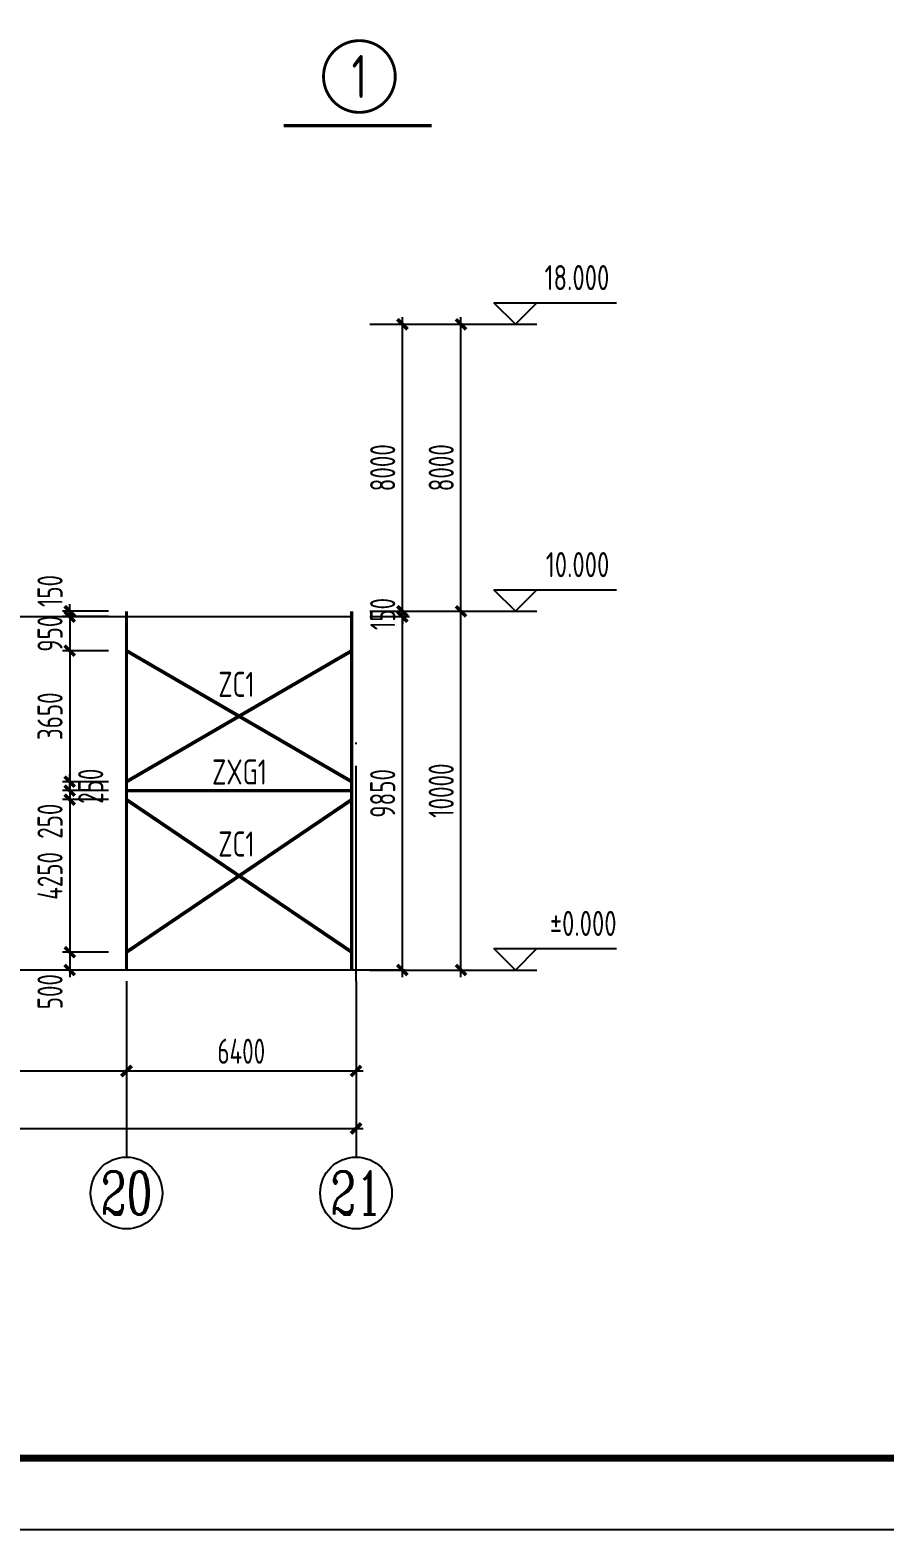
# Model space of a CAD drawing. Extents: x -3102990 to -851544, y -5293060 to -2540151.
# Drawn here: x -1711737 to -1699833, y -2672902 to -2651999 of the extents above; entities that cross this region are included whole.
import ezdxf
from ezdxf.enums import TextEntityAlignment as Align

# ---------------------------------------------------------------- set-up
doc = ezdxf.new("R2010")
doc.units = 0
doc.header["$LTSCALE"] = 1000
doc.header["$PDMODE"] = 1
doc.linetypes.add('DOTE', pattern=[2.42, 2, -0.2, 0.02, -0.2])
doc.layers.get('0').update_dxf_attribs({"linetype": 'CONTINUOUS'})
doc.layers.get('Defpoints').update_dxf_attribs({"linetype": 'CONTINUOUS'})
for name, color, linetype in [('AXIS', 253, 'DOTE'), ('COLU', 7, 'CONTINUOUS'), ('DIM', 3, 'CONTINUOUS'), ('NUM', 7, 'CONTINUOUS'), ('PUB_TITLE', 4, 'CONTINUOUS'), ('REIN', 1, 'CONTINUOUS'), ('TEXT', 7, 'CONTINUOUS'), ('THIN', 7, 'CONTINUOUS')]:
    doc.layers.add(name, color=color, linetype=linetype)
doc.layers.add('yichutu', color=7, linetype='CONTINUOUS', true_color=0xffffff, plot=False)
doc.styles.add('TSSD_Axis', font='Complex.shx', dxfattribs={"width": 0.7, "bigfont": 'hztxt.shx'})
doc.styles.add('TSSD_Dimension', font='tssdeng.shx', dxfattribs={"width": 0.7, "bigfont": 'Hztxt.shx'})
doc.styles.add('TSSD_Label', font='tssdeng.shx', dxfattribs={"width": 0.75, "bigfont": 'hztxt.shx'})
doc.styles.add('TSSD_Num', font='tssdeng.shx', dxfattribs={"width": 0.75, "bigfont": 'hztxt.shx'})
doc.styles.add('TSSD_Rein', font='Tssdeng.shx', dxfattribs={"width": 0.75, "bigfont": 'hztxt.shx'})
doc.dimstyles.new('TSSD_200_100', dxfattribs={"dimtxt": 350, "dimasz": 100, "dimexe": 100, "dimexo": 250, "dimgap": 100, "dimtad": 1, "dimdec": 0, "dimlfac": 2, "dimzin": 0, "dimdsep": 46, "dimtxsty": 'TSSD_Dimension', "dimblk": 'ARCHTICK', "dimcen": 0, "dimdle": 100, "dimclrt": 7, "dimadec": 0, "dimazin": 0, "dimtfac": 1, "dimtdec": 0, "dimtix": 1, "dimtmove": 2, "dimatfit": 3, "dimfxl": 1, "dimtolj": 1, "dimtzin": 0, "dimarcsym": 0})

# ---------------------------------------------------------------- blocks, each defined once
blk = doc.blocks.new('ts_axno')
at = {"color": 0, "linetype": 'ByBlock', "lineweight": -2}
blk.add_circle((0, 0), 0.5, dxfattribs=at)
at = {"color": 0, "linetype": 'ByBlock', "lineweight": -2, "style": 'TSSD_Axis', "width": 0.7}
blk.add_attdef('A', text='', height=0.6, dxfattribs=at).set_placement((0, 0), align=Align.MIDDLE_CENTER)
blk = doc.blocks.new('_ArchTick')
at = {"color": 0, "const_width": 0.5}
blk.add_lwpolyline([(-0.71, -0.71), (0.71, 0.71)], dxfattribs=at)
blk = doc.blocks.new('*D1658')
at = {"layer": 'Defpoints', "color": 0, "ltscale": 1.5}
for p in [(-1710392, -2665253), (-1707192, -2665253), (-1710392, -2666506)]:
    blk.add_point(p, dxfattribs=at)
at = {"layer": 'DIM', "color": 0, "lineweight": -2, "ltscale": 1.5}
for p, q in [((-1710392, -2665503), (-1710392, -2666606)), ((-1707192, -2665503), (-1707192, -2666606)), ((-1707092, -2666506), (-1710492, -2666506))]:
    blk.add_line(p, q, dxfattribs=at)
at = {"layer": 'DIM', "color": 0, "lineweight": -2, "ltscale": 1.5, "xscale": 100, "yscale": 100, "zscale": 100, "rotation": 180}
blk.add_blockref('_ArchTick', (-1710392, -2666506), dxfattribs=at)
at = {"layer": 'DIM', "color": 0, "lineweight": -2, "ltscale": 1.5, "xscale": 100, "yscale": 100, "zscale": 100}
blk.add_blockref('_ArchTick', (-1707192, -2666506), dxfattribs=at)
at = {"layer": 'DIM', "color": 7, "ltscale": 1.5, "insert": (-1708792, -2666231), "char_height": 350, "attachment_point": 5, "style": 'TSSD_Dimension'}
blk.add_mtext('\\A1;6400', dxfattribs=at)
blk = doc.blocks.new('*D1659')
at = {"layer": 'Defpoints', "color": 0, "ltscale": 1.5}
for p in [(-1714792, -2665253), (-1710392, -2665253), (-1714792, -2666506)]:
    blk.add_point(p, dxfattribs=at)
at = {"layer": 'DIM', "color": 0, "lineweight": -2, "ltscale": 1.5}
for p, q in [((-1714792, -2665503), (-1714792, -2666606)), ((-1710392, -2665503), (-1710392, -2666606)), ((-1710292, -2666506), (-1714892, -2666506))]:
    blk.add_line(p, q, dxfattribs=at)
at = {"layer": 'DIM', "color": 0, "lineweight": -2, "ltscale": 1.5, "xscale": 100, "yscale": 100, "zscale": 100, "rotation": 180}
blk.add_blockref('_ArchTick', (-1714792, -2666506), dxfattribs=at)
at = {"layer": 'DIM', "color": 0, "lineweight": -2, "ltscale": 1.5, "xscale": 100, "yscale": 100, "zscale": 100}
blk.add_blockref('_ArchTick', (-1710392, -2666506), dxfattribs=at)
at = {"layer": 'DIM', "color": 7, "ltscale": 1.5, "insert": (-1712592, -2666231), "char_height": 350, "attachment_point": 5, "style": 'TSSD_Dimension'}
blk.add_mtext('\\A1;8800', dxfattribs=at)
blk = doc.blocks.new('*D1678')
at = {"layer": 'Defpoints', "color": 0, "ltscale": 1.5}
for p in [(-1783192, -2665253), (-1707192, -2665253), (-1707192, -2667306)]:
    blk.add_point(p, dxfattribs=at)
at = {"layer": 'DIM', "color": 0, "lineweight": -2, "ltscale": 1.5}
for p, q in [((-1783192, -2665503), (-1783192, -2667406)), ((-1707192, -2665503), (-1707192, -2667406)), ((-1783292, -2667306), (-1707092, -2667306))]:
    blk.add_line(p, q, dxfattribs=at)
at = {"layer": 'DIM', "color": 0, "lineweight": -2, "ltscale": 1.5, "xscale": 100, "yscale": 100, "zscale": 100, "rotation": 180}
blk.add_blockref('_ArchTick', (-1783192, -2667306), dxfattribs=at)
at = {"layer": 'DIM', "color": 0, "lineweight": -2, "ltscale": 1.5, "xscale": 100, "yscale": 100, "zscale": 100}
blk.add_blockref('_ArchTick', (-1707192, -2667306), dxfattribs=at)
at = {"layer": 'DIM', "color": 7, "ltscale": 1.5, "insert": (-1745192, -2667031), "char_height": 350, "attachment_point": 5, "style": 'TSSD_Dimension'}
blk.add_mtext('\\A1;152000', dxfattribs=at)
blk = doc.blocks.new('*D1700')
at = {"layer": 'Defpoints', "color": 0, "ltscale": 1.5}
for p in [(-1711183, -2660174), (-1710392, -2660099), (-1710392, -2660174)]:
    blk.add_point(p, dxfattribs=at)
at = {"layer": 'DIM', "color": 0, "lineweight": -2, "ltscale": 1.5}
for p, q in [((-1711183, -2660099), (-1711183, -2659999)), ((-1710642, -2660099), (-1711283, -2660099)), ((-1710642, -2660174), (-1711283, -2660174)), ((-1711183, -2660099), (-1711183, -2660174)), ((-1711183, -2660174), (-1711183, -2660274))]:
    blk.add_line(p, q, dxfattribs=at)
at = {"layer": 'DIM', "color": 0, "lineweight": -2, "ltscale": 1.5, "xscale": 100, "yscale": 100, "zscale": 100}
for p, rotation in [((-1711183, -2660099), 270), ((-1711183, -2660174), 90)]:
    blk.add_blockref('_ArchTick', p, dxfattribs=dict(at, rotation=rotation))
at = {"layer": 'DIM', "color": 7, "ltscale": 1.5, "insert": (-1711458, -2659817), "char_height": 350, "attachment_point": 5, "rotation": 90, "style": 'TSSD_Dimension'}
blk.add_mtext('\\A1;150', dxfattribs=at)
blk = doc.blocks.new('*D1701')
at = {"layer": 'Defpoints', "color": 0, "ltscale": 1.5}
for p in [(-1710392, -2660174), (-1711183, -2660649), (-1710392, -2660649)]:
    blk.add_point(p, dxfattribs=at)
at = {"layer": 'DIM', "color": 0, "lineweight": -2, "ltscale": 1.5}
for p, q in [((-1710642, -2660174), (-1711283, -2660174)), ((-1711183, -2660174), (-1711183, -2660074)), ((-1711183, -2660174), (-1711183, -2660649)), ((-1710642, -2660649), (-1711283, -2660649)), ((-1711183, -2660649), (-1711183, -2660749))]:
    blk.add_line(p, q, dxfattribs=at)
at = {"layer": 'DIM', "color": 0, "lineweight": -2, "ltscale": 1.5, "xscale": 100, "yscale": 100, "zscale": 100}
for p, rotation in [((-1711183, -2660174), 270), ((-1711183, -2660649), 90)]:
    blk.add_blockref('_ArchTick', p, dxfattribs=dict(at, rotation=rotation))
at = {"layer": 'DIM', "color": 7, "ltscale": 1.5, "insert": (-1711458, -2660412), "char_height": 350, "attachment_point": 5, "rotation": 90, "style": 'TSSD_Dimension'}
blk.add_mtext('\\A1;950', dxfattribs=at)
blk = doc.blocks.new('*D1702')
at = {"layer": 'Defpoints', "color": 0, "ltscale": 1.5}
for p in [(-1710392, -2660649), (-1711183, -2662474), (-1710392, -2662474)]:
    blk.add_point(p, dxfattribs=at)
at = {"layer": 'DIM', "color": 0, "lineweight": -2, "ltscale": 1.5}
for p, q in [((-1711183, -2660549), (-1711183, -2662574)), ((-1710642, -2660649), (-1711283, -2660649)), ((-1710642, -2662474), (-1711283, -2662474))]:
    blk.add_line(p, q, dxfattribs=at)
at = {"layer": 'DIM', "color": 0, "lineweight": -2, "ltscale": 1.5, "xscale": 100, "yscale": 100, "zscale": 100}
for p, rotation in [((-1711183, -2660649), 90), ((-1711183, -2662474), 270)]:
    blk.add_blockref('_ArchTick', p, dxfattribs=dict(at, rotation=rotation))
at = {"layer": 'DIM', "color": 7, "ltscale": 1.5, "insert": (-1711458, -2661562), "char_height": 350, "attachment_point": 5, "rotation": 90, "style": 'TSSD_Dimension'}
blk.add_mtext('\\A1;3650', dxfattribs=at)
blk = doc.blocks.new('*D1703')
at = {"layer": 'Defpoints', "color": 0, "ltscale": 1.5}
for p in [(-1710392, -2662474), (-1711183, -2662599), (-1710392, -2662599)]:
    blk.add_point(p, dxfattribs=at)
at = {"layer": 'DIM', "color": 0, "lineweight": -2, "ltscale": 1.5}
for p, q in [((-1710642, -2662474), (-1711283, -2662474)), ((-1711183, -2662474), (-1711183, -2662374)), ((-1711183, -2662474), (-1711183, -2662599)), ((-1710642, -2662599), (-1711283, -2662599)), ((-1711183, -2662599), (-1711183, -2662699))]:
    blk.add_line(p, q, dxfattribs=at)
at = {"layer": 'DIM', "color": 0, "lineweight": -2, "ltscale": 1.5, "xscale": 100, "yscale": 100, "zscale": 100}
for p, rotation in [((-1711183, -2662474), 270), ((-1711183, -2662599), 90)]:
    blk.add_blockref('_ArchTick', p, dxfattribs=dict(at, rotation=rotation))
at = {"layer": 'DIM', "color": 7, "ltscale": 1.5, "insert": (-1710891, -2662537), "char_height": 350, "attachment_point": 5, "rotation": 90, "style": 'TSSD_Dimension'}
blk.add_mtext('\\A1;250', dxfattribs=at)
blk = doc.blocks.new('*D1704')
at = {"layer": 'Defpoints', "color": 0, "ltscale": 1.5}
for p in [(-1711183, -2662724), (-1710392, -2662599), (-1710392, -2662724)]:
    blk.add_point(p, dxfattribs=at)
at = {"layer": 'DIM', "color": 0, "lineweight": -2, "ltscale": 1.5}
for p, q in [((-1711183, -2662599), (-1711183, -2662499)), ((-1710642, -2662599), (-1711283, -2662599)), ((-1710642, -2662724), (-1711283, -2662724)), ((-1711183, -2662599), (-1711183, -2662724)), ((-1711183, -2662724), (-1711183, -2662824))]:
    blk.add_line(p, q, dxfattribs=at)
at = {"layer": 'DIM', "color": 0, "lineweight": -2, "ltscale": 1.5, "xscale": 100, "yscale": 100, "zscale": 100}
for p, rotation in [((-1711183, -2662599), 270), ((-1711183, -2662724), 90)]:
    blk.add_blockref('_ArchTick', p, dxfattribs=dict(at, rotation=rotation))
at = {"layer": 'DIM', "color": 7, "ltscale": 1.5, "insert": (-1711458, -2663025), "char_height": 350, "attachment_point": 5, "rotation": 90, "style": 'TSSD_Dimension'}
blk.add_mtext('\\A1;250', dxfattribs=at)
blk = doc.blocks.new('*D1705')
at = {"layer": 'Defpoints', "color": 0, "ltscale": 1.5}
for p in [(-1710392, -2662724), (-1711183, -2664849), (-1710392, -2664849)]:
    blk.add_point(p, dxfattribs=at)
at = {"layer": 'DIM', "color": 0, "lineweight": -2, "ltscale": 1.5}
for p, q in [((-1710642, -2662724), (-1711283, -2662724)), ((-1711183, -2662624), (-1711183, -2664949)), ((-1710642, -2664849), (-1711283, -2664849))]:
    blk.add_line(p, q, dxfattribs=at)
at = {"layer": 'DIM', "color": 0, "lineweight": -2, "ltscale": 1.5, "xscale": 100, "yscale": 100, "zscale": 100}
for p, rotation in [((-1711183, -2662724), 90), ((-1711183, -2664849), 270)]:
    blk.add_blockref('_ArchTick', p, dxfattribs=dict(at, rotation=rotation))
at = {"layer": 'DIM', "color": 7, "ltscale": 1.5, "insert": (-1711458, -2663787), "char_height": 350, "attachment_point": 5, "rotation": 90, "style": 'TSSD_Dimension'}
blk.add_mtext('\\A1;4250', dxfattribs=at)
blk = doc.blocks.new('*D1706')
at = {"layer": 'Defpoints', "color": 0, "ltscale": 1.5}
for p in [(-1710392, -2664849), (-1711183, -2665099), (-1710392, -2665099)]:
    blk.add_point(p, dxfattribs=at)
at = {"layer": 'DIM', "color": 0, "lineweight": -2, "ltscale": 1.5}
for p, q in [((-1711183, -2664749), (-1711183, -2665199)), ((-1710642, -2664849), (-1711283, -2664849)), ((-1710642, -2665099), (-1711283, -2665099))]:
    blk.add_line(p, q, dxfattribs=at)
at = {"layer": 'DIM', "color": 0, "lineweight": -2, "ltscale": 1.5, "xscale": 100, "yscale": 100, "zscale": 100}
for p, rotation in [((-1711183, -2664849), 90), ((-1711183, -2665099), 270)]:
    blk.add_blockref('_ArchTick', p, dxfattribs=dict(at, rotation=rotation))
at = {"layer": 'DIM', "color": 7, "ltscale": 1.5, "insert": (-1711458, -2665400), "char_height": 350, "attachment_point": 5, "rotation": 90, "style": 'TSSD_Dimension'}
blk.add_mtext('\\A1;500', dxfattribs=at)
blk = doc.blocks.new('*D1747')
at = {"layer": 'Defpoints', "color": 0, "ltscale": 1.5}
for p in [(-1707252, -2660174), (-1706546, -2660174), (-1707252, -2665099)]:
    blk.add_point(p, dxfattribs=at)
at = {"layer": 'DIM', "color": 0, "lineweight": -2, "ltscale": 1.5}
for p, q in [((-1707002, -2660174), (-1706446, -2660174)), ((-1706546, -2665199), (-1706546, -2660074)), ((-1707002, -2665099), (-1706446, -2665099))]:
    blk.add_line(p, q, dxfattribs=at)
at = {"layer": 'DIM', "color": 0, "lineweight": -2, "ltscale": 1.5, "xscale": 100, "yscale": 100, "zscale": 100}
for p, rotation in [((-1706546, -2660174), 90), ((-1706546, -2665099), 270)]:
    blk.add_blockref('_ArchTick', p, dxfattribs=dict(at, rotation=rotation))
at = {"layer": 'DIM', "color": 7, "ltscale": 1.5, "insert": (-1706821, -2662637), "char_height": 350, "attachment_point": 5, "rotation": 90, "style": 'TSSD_Dimension'}
blk.add_mtext('\\A1;9850', dxfattribs=at)
blk = doc.blocks.new('*D1748')
at = {"layer": 'Defpoints', "color": 0, "ltscale": 1.5}
for p in [(-1707252, -2660099), (-1707252, -2660174), (-1706546, -2660099)]:
    blk.add_point(p, dxfattribs=at)
at = {"layer": 'DIM', "color": 0, "lineweight": -2, "ltscale": 1.5}
for p, q in [((-1706546, -2660099), (-1706546, -2659999)), ((-1707002, -2660099), (-1706446, -2660099)), ((-1707002, -2660174), (-1706446, -2660174)), ((-1706546, -2660174), (-1706546, -2660099)), ((-1706546, -2660174), (-1706546, -2660274))]:
    blk.add_line(p, q, dxfattribs=at)
at = {"layer": 'DIM', "color": 0, "lineweight": -2, "ltscale": 1.5, "xscale": 100, "yscale": 100, "zscale": 100}
for p, rotation in [((-1706546, -2660099), 270), ((-1706546, -2660174), 90)]:
    blk.add_blockref('_ArchTick', p, dxfattribs=dict(at, rotation=rotation))
at = {"layer": 'DIM', "color": 7, "ltscale": 1.5, "insert": (-1706821, -2660137), "char_height": 350, "attachment_point": 5, "rotation": 90, "style": 'TSSD_Dimension'}
blk.add_mtext('\\A1;150', dxfattribs=at)
blk = doc.blocks.new('*D1749')
at = {"layer": 'Defpoints', "color": 0, "ltscale": 1.5}
for p in [(-1707252, -2660099), (-1705730, -2660099), (-1707252, -2665099)]:
    blk.add_point(p, dxfattribs=at)
at = {"layer": 'DIM', "color": 0, "lineweight": -2, "ltscale": 1.5}
for p, q in [((-1705730, -2665199), (-1705730, -2659999)), ((-1707002, -2660099), (-1705630, -2660099)), ((-1707002, -2665099), (-1705630, -2665099))]:
    blk.add_line(p, q, dxfattribs=at)
at = {"layer": 'DIM', "color": 0, "lineweight": -2, "ltscale": 1.5, "xscale": 100, "yscale": 100, "zscale": 100}
for p, rotation in [((-1705730, -2660099), 90), ((-1705730, -2665099), 270)]:
    blk.add_blockref('_ArchTick', p, dxfattribs=dict(at, rotation=rotation))
at = {"layer": 'DIM', "color": 7, "ltscale": 1.5, "insert": (-1706005, -2662599), "char_height": 350, "attachment_point": 5, "rotation": 90, "style": 'TSSD_Dimension'}
blk.add_mtext('\\A1;10000', dxfattribs=at)
blk = doc.blocks.new('*D1750')
at = {"layer": 'Defpoints', "color": 0, "ltscale": 1.5}
for p in [(-1707252, -2656099), (-1706546, -2656099), (-1707252, -2660099)]:
    blk.add_point(p, dxfattribs=at)
at = {"layer": 'DIM', "color": 0, "lineweight": -2, "ltscale": 1.5}
for p, q in [((-1706546, -2660199), (-1706546, -2655999)), ((-1707002, -2656099), (-1706446, -2656099)), ((-1707002, -2660099), (-1706446, -2660099))]:
    blk.add_line(p, q, dxfattribs=at)
at = {"layer": 'DIM', "color": 0, "lineweight": -2, "ltscale": 1.5, "xscale": 100, "yscale": 100, "zscale": 100}
for p, rotation in [((-1706546, -2656099), 90), ((-1706546, -2660099), 270)]:
    blk.add_blockref('_ArchTick', p, dxfattribs=dict(at, rotation=rotation))
at = {"layer": 'DIM', "color": 7, "ltscale": 1.5, "insert": (-1706821, -2658099), "char_height": 350, "attachment_point": 5, "rotation": 90, "style": 'TSSD_Dimension'}
blk.add_mtext('\\A1;8000', dxfattribs=at)
blk = doc.blocks.new('*D1751')
at = {"layer": 'Defpoints', "color": 0, "ltscale": 1.5}
for p in [(-1707252, -2656099), (-1705730, -2656099), (-1707252, -2660099)]:
    blk.add_point(p, dxfattribs=at)
at = {"layer": 'DIM', "color": 0, "lineweight": -2, "ltscale": 1.5}
for p, q in [((-1705730, -2660199), (-1705730, -2655999)), ((-1707002, -2656099), (-1705630, -2656099)), ((-1707002, -2660099), (-1705630, -2660099))]:
    blk.add_line(p, q, dxfattribs=at)
at = {"layer": 'DIM', "color": 0, "lineweight": -2, "ltscale": 1.5, "xscale": 100, "yscale": 100, "zscale": 100}
for p, rotation in [((-1705730, -2656099), 90), ((-1705730, -2660099), 270)]:
    blk.add_blockref('_ArchTick', p, dxfattribs=dict(at, rotation=rotation))
at = {"layer": 'DIM', "color": 7, "ltscale": 1.5, "insert": (-1706005, -2658099), "char_height": 350, "attachment_point": 5, "rotation": 90, "style": 'TSSD_Dimension'}
blk.add_mtext('\\A1;8000', dxfattribs=at)
blk = doc.blocks.new('ts_idx1')
at = {"color": 0, "linetype": 'ByBlock', "lineweight": -2, "const_width": 0.04}
blk.add_lwpolyline([(-0.5, 0, 1), (0.5, 0, 1)], format="xyb", close=True, dxfattribs=at)
at = {"color": 0, "linetype": 'ByBlock', "lineweight": -2, "style": 'TSSD_Num', "width": 0.75}
blk.add_attdef('A', text='', height=0.6, dxfattribs=at).set_placement((0, 0), align=Align.MIDDLE_CENTER)
blk = doc.blocks.new('A$C16496DF1')
at = {"layer": 'PUB_TITLE'}
blk.add_lwpolyline([(0, 0), (0, 42000), (104100, 42000), (104100, 0)], close=True, dxfattribs=at)
at = {"layer": 'PUB_TITLE', "const_width": 100}
blk.add_lwpolyline([(103100, 1000), (103100, 41000), (713, 41000), (713, 1000), (103100, 1000)], dxfattribs=at)
blk = doc.blocks.new('yct-1041-420-104100-42000-100-2006.0')
at = {"layer": 'yichutu', "color": 7, "true_color": 0xffffff}
blk.add_lwpolyline([(0, 0), (0, 42000), (104100, 42000), (104100, 0)], close=True, dxfattribs=at)

msp = doc.modelspace()

# ---------------------------------------------------------------- linework, layer by layer
at = {"layer": 'AXIS', "ltscale": 1.5}
msp.add_line((-1707192.27, -2665252.71), (-1707192.27, -2661927.36), dxfattribs=at)
at = {"layer": 'COLU', "linetype": 'ByBlock', "const_width": 45}
for points in [[(-1710392.27, -2660099.18), (-1710392.27, -2665099.18)], [(-1707252.27, -2660099.18), (-1707252.27, -2665099.18)]]:
    msp.add_lwpolyline(points, dxfattribs=at)
at = {"layer": 'NUM', "ltscale": 1.5}
for p, q in [((-1710392.27, -2665252.71), (-1710392.27, -2667706.22)), ((-1707192.27, -2665252.71), (-1707192.27, -2667706.22))]:
    msp.add_line(p, q, dxfattribs=at)
at = {"layer": 'NUM', "const_width": 50}
msp.add_lwpolyline([(-1708201.85, -2653331.85), (-1706136.23, -2653331.85)], dxfattribs=at)
at = {"layer": 'REIN', "color": 0, "lineweight": 5, "const_width": 25, "elevation": -0.5}
msp.add_lwpolyline([(-1783132.27, -2660174.18), (-1707252.27, -2660174.18)], dxfattribs=at)
at = {"layer": 'REIN'}
for points in [[(-1707252.27, -2660649.18, 50, 50, 0), (-1710392.27, -2662474.18, 50, 50, 0)], [(-1710392.27, -2660649.18, 50, 50, 0), (-1707252.27, -2662474.18, 50, 50, 0)], [(-1707252.27, -2662724.18, 50, 50, 0), (-1710392.27, -2664849.18, 50, 50, 0)], [(-1710392.27, -2662724.18, 50, 50, 0), (-1707252.27, -2664849.18, 50, 50, 0)]]:
    msp.add_lwpolyline(points, format="xyseb", dxfattribs=at)
at = {"layer": 'REIN', "const_width": 50}
msp.add_lwpolyline([(-1710392.27, -2662599.18), (-1707252.27, -2662599.18)], dxfattribs=at)
at = {"layer": 'REIN', "color": 0, "lineweight": 5, "const_width": 25}
msp.add_lwpolyline([(-1783668.68, -2665099.18), (-1706503.67, -2665099.18)], dxfattribs=at)
at = {"layer": 'THIN'}
for p, q in [((-1704971.37, -2656099.18), (-1705271.37, -2655799.18)), ((-1705271.37, -2655799.18), (-1704671.37, -2655799.18)), ((-1704971.37, -2656099.18), (-1704671.37, -2655799.18)), ((-1704671.37, -2655799.18), (-1703560.79, -2655799.18)), ((-1705923.98, -2656099.18), (-1704671.37, -2656099.18)), ((-1704971.37, -2656099.18), (-1704971.37, -2656099.18)), ((-1704971.37, -2660099.18), (-1705271.37, -2659799.18)), ((-1705271.37, -2659799.18), (-1704671.37, -2659799.18)), ((-1704971.37, -2660099.18), (-1704671.37, -2659799.18)), ((-1704671.37, -2659799.18), (-1703560.79, -2659799.18)), ((-1705923.98, -2660099.18), (-1704671.37, -2660099.18)), ((-1704971.37, -2660099.18), (-1704971.37, -2660099.18)), ((-1704971.37, -2665099.18), (-1705271.37, -2664799.18)), ((-1705271.37, -2664799.18), (-1704671.37, -2664799.18)), ((-1704971.37, -2665099.18), (-1704671.37, -2664799.18)), ((-1704671.37, -2664799.18), (-1703560.79, -2664799.18)), ((-1705923.98, -2665099.18), (-1704671.37, -2665099.18)), ((-1704971.37, -2665099.18), (-1704971.37, -2665099.18))]:
    msp.add_line(p, q, dxfattribs=at)

# ---------------------------------------------------------------- block references
at = {"ltscale": 1.5}
msp.add_blockref('A$C16496DF1', (-1789965.91, -2672902.4), dxfattribs=at)
at = {"layer": 'NUM'}
ref = msp.add_blockref('ts_axno', (-1710392.27, -2668206.22), dxfattribs=dict(at, xscale=1000, yscale=1000, zscale=1000))
ref.add_attrib('20', '20', dxfattribs={"height": 600, "style": 'TSSD_Axis', "width": 0.7}).set_placement((-1710392.27, -2668206.22), align=Align.MIDDLE_CENTER)
ref = msp.add_blockref('ts_axno', (-1707192.27, -2668206.22), dxfattribs=dict(at, xscale=1000, yscale=1000, zscale=1000))
ref.add_attrib('21', '21', dxfattribs={"height": 600, "style": 'TSSD_Axis', "width": 0.7}).set_placement((-1707192.27, -2668206.22), align=Align.MIDDLE_CENTER)
at = {"layer": 'THIN'}
ref = msp.add_blockref('ts_idx1', (-1707145.9, -2652646.79), dxfattribs=dict(at, xscale=999.9999799998477, yscale=999.9999799998477, zscale=999.9999800000003))
ref.add_attrib('2', '1', dxfattribs={"height": 600, "style": 'TSSD_Num', "width": 0.75}).set_placement((-1707145.9, -2652646.79), align=Align.MIDDLE_CENTER)
at = {"layer": 'yichutu'}
msp.add_blockref('yct-1041-420-104100-42000-100-2006.0', (-1789965.91, -2672902.4), dxfattribs=at)

# ---------------------------------------------------------------- texts
at = {"layer": 'TEXT', "ltscale": 1.5, "style": 'TSSD_Rein', "width": 0.75}
for s, p in [('ZC1', (-1709111.55, -2661292.53)), ('ZXG1', (-1709197.91, -2662513.8)), ('ZC1', (-1709111.55, -2663517.53))]:
    msp.add_text(s, height=350, dxfattribs=at).set_placement(p)
at = {"layer": 'THIN', "style": 'TSSD_Label', "width": 0.75}
for s, p in [('18.000', (-1703661.76, -2655729.18)), ('10.000', (-1703661.76, -2659729.18)), ('%%p0.000', (-1703560.79, -2664729.18))]:
    msp.add_text(s, height=350, dxfattribs=at).set_placement(p, align=Align.BOTTOM_RIGHT)

# ---------------------------------------------------------------- dimensions: what is measured, and where the dimension line sits
at = {"layer": 'DIM', "ltscale": 1.5}
for base, p1, p2, angle, picture, middle in [((-1706546.03, -2656099.18), (-1707252.27, -2660099.18), (-1707252.27, -2656099.18), 90, '*D1750', (-1706821.03, -2658099.18)), ((-1705729.62, -2656099.18), (-1707252.27, -2660099.18), (-1707252.27, -2656099.18), 90, '*D1751', (-1706004.62, -2658099.18)), ((-1706546.03, -2660099.18), (-1707252.27, -2660174.18), (-1707252.27, -2660099.18), 90, '*D1748', (-1706821.03, -2660136.68)), ((-1705729.62, -2660099.18), (-1707252.27, -2665099.18), (-1707252.27, -2660099.18), 90, '*D1749', (-1706004.62, -2662599.18)), ((-1711182.6, -2660649.18), (-1710392.27, -2660174.18), (-1710392.27, -2660649.18), 90, '*D1701', (-1711457.6, -2660411.68)), ((-1706546.03, -2660174.18), (-1707252.27, -2665099.18), (-1707252.27, -2660174.18), 90, '*D1747', (-1706821.03, -2662636.68)), ((-1711182.6, -2662474.18), (-1710392.27, -2660649.18), (-1710392.27, -2662474.18), 90, '*D1702', (-1711457.6, -2661561.68)), ((-1711182.6, -2664849.18), (-1710392.27, -2662724.18), (-1710392.27, -2664849.18), 90, '*D1705', (-1711457.6, -2663786.68)), ((-1707192.27, -2667306.22), (-1783192.27, -2665252.71), (-1707192.27, -2665252.71), 180, '*D1678', (-1745192.27, -2667031.22)), ((-1714792.27, -2666506.22), (-1710392.27, -2665252.71), (-1714792.27, -2665252.71), 180, '*D1659', (-1712592.27, -2666231.22)), ((-1710392.27, -2666506.22), (-1707192.27, -2665252.71), (-1710392.27, -2665252.71), 180, '*D1658', (-1708792.27, -2666231.22))]:
    dim = msp.add_linear_dim(base=base, p1=p1, p2=p2, angle=angle, dimstyle='TSSD_200_100', dxfattribs=at)
    dim.commit()
    dim.dimension.update_dxf_attribs({"geometry": picture, "text_midpoint": middle})
for base, p1, p2, picture, middle in [((-1711182.6, -2660174.18), (-1710392.27, -2660099.18), (-1710392.27, -2660174.18), '*D1700', (-1711457.6, -2659816.94)), ((-1711182.6, -2662599.18), (-1710392.27, -2662474.18), (-1710392.27, -2662599.18), '*D1703', (-1710890.94, -2662536.68)), ((-1711182.6, -2662724.18), (-1710392.27, -2662599.18), (-1710392.27, -2662724.18), '*D1704', (-1711457.6, -2663025.27)), ((-1711182.6, -2665099.18), (-1710392.27, -2664849.18), (-1710392.27, -2665099.18), '*D1706', (-1711457.6, -2665400.27))]:
    dim = msp.add_linear_dim(base=base, p1=p1, p2=p2, angle=90, dimstyle='TSSD_200_100', dxfattribs=at)
    dim.commit()
    dim.dimension.update_dxf_attribs({"geometry": picture, "text_midpoint": middle, "dimtype": 160})

doc.saveas('drawing.dxf')
